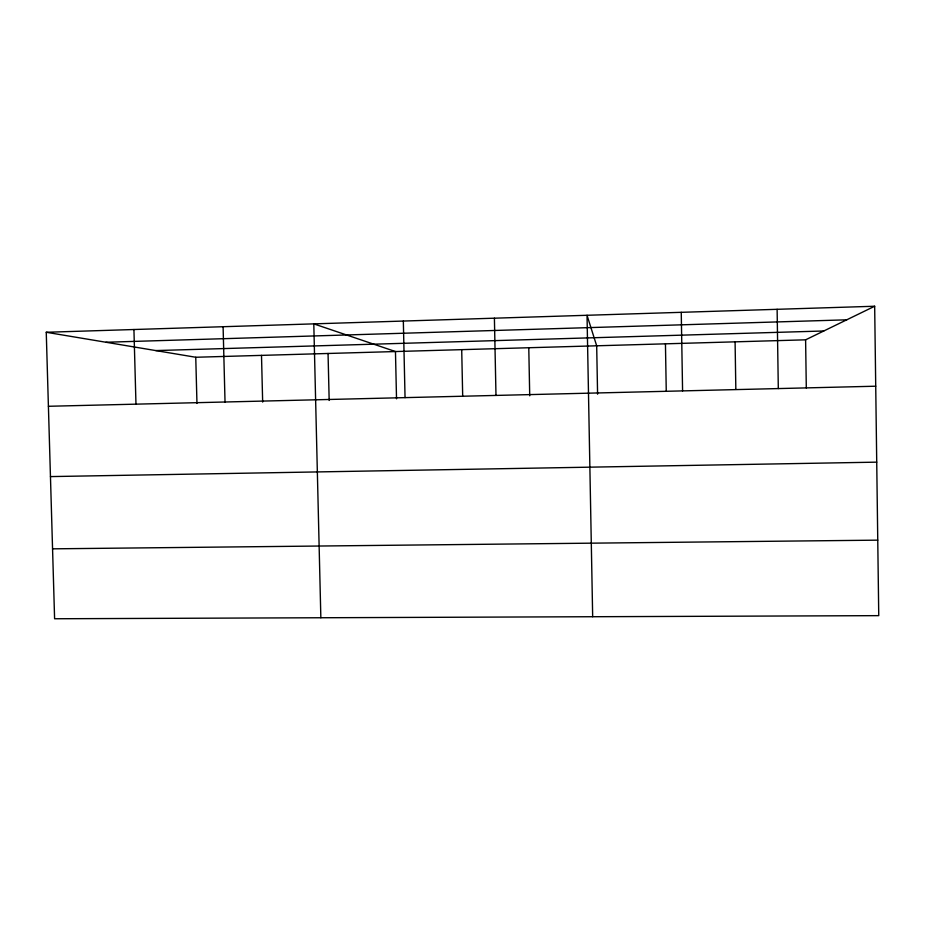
<?xml version="1.0" encoding="UTF-8"?>
<svg xmlns="http://www.w3.org/2000/svg" width="925" height="925" viewBox="0 0 925 925"><rect width="100%" height="100%" fill="white"/><g stroke="black" fill="none" stroke-linecap="round" stroke-linejoin="round"><path stroke-width="1.39" d="M46.25 332.272L195.753 357.258L805.606 339.822L874.668 306.244L878.75 615.645L54.598 618.756L46.25 332.272L874.668 306.244M105.959 342.25L846.745 319.819M155.793 350.575L823.793 330.988M48.412 406.283L875.721 386.211M50.459 476.595L876.727 462.153M52.563 548.837L877.756 540.154M133.928 329.52L135.975 404.167M223.098 326.71L225.029 402.005M195.753 357.258L196.967 403.427M328.051 353.477L329.173 400.456M320.848 617.75L313.795 323.866L395.461 351.546L396.524 398.825M261.498 355.385L262.665 402.063M403.335 321.056L405.046 397.634M494.401 318.188L495.985 395.426M461.702 349.662L462.685 395.784M597.585 394.189L596.683 345.8L587.028 315.286L592.671 616.732M528.776 347.742L529.724 395.819M681.251 312.326L682.581 390.905M665.445 343.834L666.254 391.09M735.086 341.845L735.837 389.402M805.606 339.822L806.299 387.933M777.116 309.308L778.307 388.581"/></g></svg>
